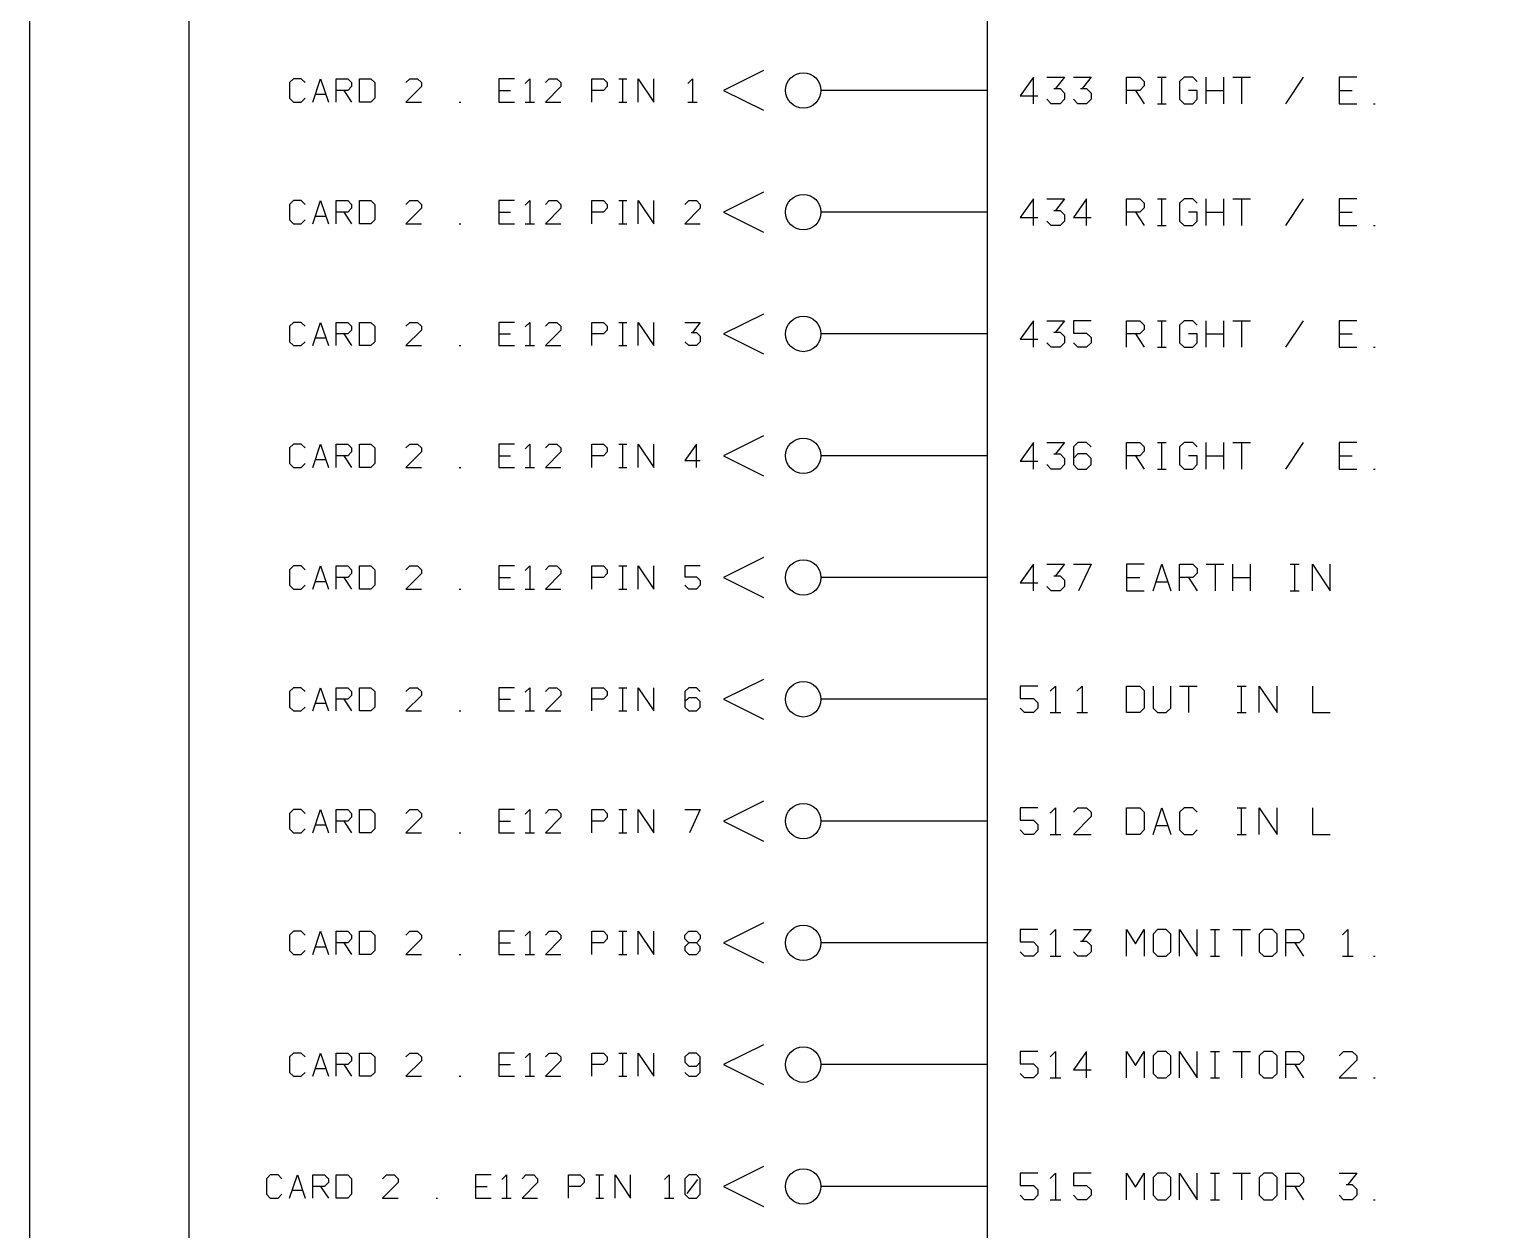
# Model space of a CAD drawing. Header units: millimetres. Extents: x 10 to 543, y 10 to 845.
# Drawn here: x 9.6 to 142.9, y 529.4 to 637.8 of the extents above; entities that cross this region are included whole.
import ezdxf

# ---------------------------------------------------------------- set-up
doc = ezdxf.new("R2010")
doc.units = ezdxf.units.MM
for name, color, linetype, lineweight in [('DEVICE', 7, 'CONTINUOUS', 25), ('GROUP', 6, 'CONTINUOUS', 25), ('LABEL', 8, 'CONTINUOUS', 25), ('POINT', 4, 'CONTINUOUS', 25), ('PORT_IN', 3, 'CONTINUOUS', 25), ('PORTAL', 2, 'CONTINUOUS', 25), ('SHEET', 7, 'CONTINUOUS', 25)]:
    doc.layers.add(name, color=color, linetype=linetype, lineweight=lineweight)

msp = doc.modelspace()

# ---------------------------------------------------------------- linework, layer by layer
at = {"layer": 'DEVICE'}
msp.add_lwpolyline([(96.1, 48.8), (456.1, 48.8), (456.1, 781.8), (96.1, 781.8)], close=True, dxfattribs=at)
at = {"layer": 'GROUP'}
msp.add_lwpolyline([(24, 24), (528.2, 24), (528.2, 800.4), (24, 800.4)], close=True, dxfattribs=at)
at = {"layer": 'LABEL'}
for points in [[(100.3, 631.1), (100.3, 633.5), (99.1, 631.82), (100.7, 631.82)], [(101.5, 633.5), (103.1, 633.5), (102.3, 632.46)], [(103.9, 633.5), (105.5, 633.5), (104.7, 632.46)], [(108.7, 631.1), (108.7, 633.5), (109.9, 633.5), (110.3, 633.1), (110.3, 632.7), (109.9, 632.3), (108.7, 632.3)], [(111.5, 633.5), (112.3, 633.5)], [(111.9, 631.1), (111.9, 633.5)], [(115.1, 633.1), (114.7, 633.5), (113.9, 633.5), (113.5, 633.1), (113.5, 631.5), (113.9, 631.1), (114.7, 631.1), (115.1, 631.5), (115.1, 632.3), (114.3, 632.3)], [(115.9, 631.1), (115.9, 633.5)], [(117.5, 631.1), (117.5, 633.5)], [(118.3, 633.5), (119.9, 633.5)], [(119.1, 633.5), (119.1, 631.1)], [(123.1, 631.1), (124.7, 633.5)], [(129.5, 633.5), (127.9, 633.5), (127.9, 631.1), (129.5, 631.1)], [(102.14, 632.46), (102.7, 632.46), (103.1, 632.06), (103.1, 631.5), (102.7, 631.1), (101.9, 631.1), (101.5, 631.5)], [(104.54, 632.46), (105.1, 632.46), (105.5, 632.06), (105.5, 631.5), (105.1, 631.1), (104.3, 631.1), (103.9, 631.5)], [(109.5, 632.3), (110.3, 631.1)], [(115.9, 632.3), (117.5, 632.3)], [(127.9, 632.3), (129.1, 632.3)], [(111.5, 631.1), (112.3, 631.1)], [(131.02, 631.1), (131.18, 631.1)], [(100.3, 620.1), (100.3, 622.5), (99.1, 620.82), (100.7, 620.82)], [(101.5, 622.5), (103.1, 622.5), (102.3, 621.46)], [(105.1, 620.1), (105.1, 622.5), (103.9, 620.82), (105.5, 620.82)], [(108.7, 620.1), (108.7, 622.5), (109.9, 622.5), (110.3, 622.1), (110.3, 621.7), (109.9, 621.3), (108.7, 621.3)], [(111.5, 622.5), (112.3, 622.5)], [(111.9, 620.1), (111.9, 622.5)], [(115.1, 622.1), (114.7, 622.5), (113.9, 622.5), (113.5, 622.1), (113.5, 620.5), (113.9, 620.1), (114.7, 620.1), (115.1, 620.5), (115.1, 621.3), (114.3, 621.3)], [(115.9, 620.1), (115.9, 622.5)], [(117.5, 620.1), (117.5, 622.5)], [(118.3, 622.5), (119.9, 622.5)], [(119.1, 622.5), (119.1, 620.1)], [(123.1, 620.1), (124.7, 622.5)], [(129.5, 622.5), (127.9, 622.5), (127.9, 620.1), (129.5, 620.1)], [(102.14, 621.46), (102.7, 621.46), (103.1, 621.06), (103.1, 620.5), (102.7, 620.1), (101.9, 620.1), (101.5, 620.5)], [(109.5, 621.3), (110.3, 620.1)], [(115.9, 621.3), (117.5, 621.3)], [(127.9, 621.3), (129.1, 621.3)], [(111.5, 620.1), (112.3, 620.1)], [(131.02, 620.1), (131.18, 620.1)], [(100.3, 609.1), (100.3, 611.5), (99.1, 609.82), (100.7, 609.82)], [(101.5, 611.5), (103.1, 611.5), (102.3, 610.46)], [(102.14, 610.46), (102.7, 610.46), (103.1, 610.06), (103.1, 609.5), (102.7, 609.1), (101.9, 609.1), (101.5, 609.5)], [(105.5, 611.5), (103.9, 611.5), (103.9, 610.38), (105.1, 610.38), (105.5, 609.98), (105.5, 609.5), (105.1, 609.1), (104.3, 609.1), (103.9, 609.5)], [(108.7, 609.1), (108.7, 611.5), (109.9, 611.5), (110.3, 611.1), (110.3, 610.7), (109.9, 610.3), (108.7, 610.3)], [(109.5, 610.3), (110.3, 609.1)], [(111.5, 611.5), (112.3, 611.5)], [(111.9, 609.1), (111.9, 611.5)], [(115.1, 611.1), (114.7, 611.5), (113.9, 611.5), (113.5, 611.1), (113.5, 609.5), (113.9, 609.1), (114.7, 609.1), (115.1, 609.5), (115.1, 610.3), (114.3, 610.3)], [(115.9, 609.1), (115.9, 611.5)], [(115.9, 610.3), (117.5, 610.3)], [(117.5, 609.1), (117.5, 611.5)], [(118.3, 611.5), (119.9, 611.5)], [(119.1, 611.5), (119.1, 609.1)], [(123.1, 609.1), (124.7, 611.5)], [(129.5, 611.5), (127.9, 611.5), (127.9, 609.1), (129.5, 609.1)], [(127.9, 610.3), (129.1, 610.3)], [(111.5, 609.1), (112.3, 609.1)], [(131.02, 609.1), (131.18, 609.1)], [(100.3, 598.1), (100.3, 600.5), (99.1, 598.82), (100.7, 598.82)], [(101.5, 600.5), (103.1, 600.5), (102.3, 599.46)], [(105.5, 600.1), (105.1, 600.5), (104.3, 600.5), (103.9, 600.1), (103.9, 598.5), (104.3, 598.1), (105.1, 598.1), (105.5, 598.5), (105.5, 599.06), (105.1, 599.46), (104.3, 599.46), (103.9, 599.06)], [(108.7, 598.1), (108.7, 600.5), (109.9, 600.5), (110.3, 600.1), (110.3, 599.7), (109.9, 599.3), (108.7, 599.3)], [(111.5, 600.5), (112.3, 600.5)], [(111.9, 598.1), (111.9, 600.5)], [(115.1, 600.1), (114.7, 600.5), (113.9, 600.5), (113.5, 600.1), (113.5, 598.5), (113.9, 598.1), (114.7, 598.1), (115.1, 598.5), (115.1, 599.3), (114.3, 599.3)], [(115.9, 598.1), (115.9, 600.5)], [(117.5, 598.1), (117.5, 600.5)], [(118.3, 600.5), (119.9, 600.5)], [(119.1, 600.5), (119.1, 598.1)], [(123.1, 598.1), (124.7, 600.5)], [(129.5, 600.5), (127.9, 600.5), (127.9, 598.1), (129.5, 598.1)], [(102.14, 599.46), (102.7, 599.46), (103.1, 599.06), (103.1, 598.5), (102.7, 598.1), (101.9, 598.1), (101.5, 598.5)], [(109.5, 599.3), (110.3, 598.1)], [(115.9, 599.3), (117.5, 599.3)], [(127.9, 599.3), (129.1, 599.3)], [(111.5, 598.1), (112.3, 598.1)], [(131.02, 598.1), (131.18, 598.1)], [(100.3, 587.1), (100.3, 589.5), (99.1, 587.82), (100.7, 587.82)], [(101.5, 589.5), (103.1, 589.5), (102.3, 588.46)], [(103.9, 589.5), (105.5, 589.5), (104.38, 587.1)], [(110.3, 589.5), (108.7, 589.5), (108.7, 587.1), (110.3, 587.1)], [(111.1, 587.1), (111.9, 589.5), (112.7, 587.1)], [(113.5, 587.1), (113.5, 589.5), (114.7, 589.5), (115.1, 589.1), (115.1, 588.7), (114.7, 588.3), (113.5, 588.3)], [(115.9, 589.5), (117.5, 589.5)], [(116.7, 589.5), (116.7, 587.1)], [(118.3, 587.1), (118.3, 589.5)], [(119.9, 587.1), (119.9, 589.5)], [(123.5, 589.5), (124.3, 589.5)], [(123.9, 587.1), (123.9, 589.5)], [(125.5, 587.1), (125.5, 589.5), (127.1, 587.1), (127.1, 589.5)], [(102.14, 588.46), (102.7, 588.46), (103.1, 588.06), (103.1, 587.5), (102.7, 587.1), (101.9, 587.1), (101.5, 587.5)], [(108.7, 588.3), (109.9, 588.3)], [(111.38, 587.9), (112.42, 587.9)], [(114.3, 588.3), (115.1, 587.1)], [(118.3, 588.3), (119.9, 588.3)], [(123.5, 587.1), (124.3, 587.1)], [(100.7, 578.5), (99.1, 578.5), (99.1, 577.38), (100.3, 577.38), (100.7, 576.98), (100.7, 576.5), (100.3, 576.1), (99.5, 576.1), (99.1, 576.5)], [(101.82, 578.02), (102.3, 578.5), (102.3, 576.1)], [(104.22, 578.02), (104.7, 578.5), (104.7, 576.1)], [(108.7, 576.1), (108.7, 578.5), (109.9, 578.5), (110.3, 578.1), (110.3, 576.5), (109.9, 576.1), (108.7, 576.1)], [(111.1, 578.5), (111.1, 576.5), (111.5, 576.1), (112.3, 576.1), (112.7, 576.5), (112.7, 578.5)], [(113.5, 578.5), (115.1, 578.5)], [(114.3, 578.5), (114.3, 576.1)], [(118.7, 578.5), (119.5, 578.5)], [(119.1, 576.1), (119.1, 578.5)], [(120.7, 576.1), (120.7, 578.5), (122.3, 576.1), (122.3, 578.5)], [(125.5, 578.5), (125.5, 576.1), (127.1, 576.1)], [(101.82, 576.1), (102.78, 576.1)], [(104.22, 576.1), (105.18, 576.1)], [(118.7, 576.1), (119.5, 576.1)], [(100.7, 567.5), (99.1, 567.5), (99.1, 566.38), (100.3, 566.38), (100.7, 565.98), (100.7, 565.5), (100.3, 565.1), (99.5, 565.1), (99.1, 565.5)], [(101.82, 567.02), (102.3, 567.5), (102.3, 565.1)], [(103.9, 567.1), (104.3, 567.5), (105.1, 567.5), (105.5, 567.1), (105.5, 566.7), (103.9, 565.1), (105.5, 565.1)], [(108.7, 565.1), (108.7, 567.5), (109.9, 567.5), (110.3, 567.1), (110.3, 565.5), (109.9, 565.1), (108.7, 565.1)], [(111.1, 565.1), (111.9, 567.5), (112.7, 565.1)], [(115.1, 567.1), (114.7, 567.5), (113.9, 567.5), (113.5, 567.1), (113.5, 565.5), (113.9, 565.1), (114.7, 565.1), (115.1, 565.5)], [(118.7, 567.5), (119.5, 567.5)], [(119.1, 565.1), (119.1, 567.5)], [(120.7, 565.1), (120.7, 567.5), (122.3, 565.1), (122.3, 567.5)], [(125.5, 567.5), (125.5, 565.1), (127.1, 565.1)], [(101.82, 565.1), (102.78, 565.1)], [(111.38, 565.9), (112.42, 565.9)], [(118.7, 565.1), (119.5, 565.1)], [(100.7, 556.5), (99.1, 556.5), (99.1, 555.38), (100.3, 555.38), (100.7, 554.98), (100.7, 554.5), (100.3, 554.1), (99.5, 554.1), (99.1, 554.5)], [(101.82, 556.02), (102.3, 556.5), (102.3, 554.1)], [(103.9, 556.5), (105.5, 556.5), (104.7, 555.46)], [(108.7, 554.1), (108.7, 556.5), (109.5, 555.22), (110.3, 556.5), (110.3, 554.1)], [(111.5, 554.1), (112.3, 554.1), (112.7, 554.5), (112.7, 556.1), (112.3, 556.5), (111.5, 556.5), (111.1, 556.1), (111.1, 554.5), (111.5, 554.1)], [(113.5, 554.1), (113.5, 556.5), (115.1, 554.1), (115.1, 556.5)], [(116.3, 556.5), (117.1, 556.5)], [(116.7, 554.1), (116.7, 556.5)], [(118.3, 556.5), (119.9, 556.5)], [(119.1, 556.5), (119.1, 554.1)], [(121.1, 554.1), (121.9, 554.1), (122.3, 554.5), (122.3, 556.1), (121.9, 556.5), (121.1, 556.5), (120.7, 556.1), (120.7, 554.5), (121.1, 554.1)], [(123.1, 554.1), (123.1, 556.5), (124.3, 556.5), (124.7, 556.1), (124.7, 555.7), (124.3, 555.3), (123.1, 555.3)], [(128.22, 556.02), (128.7, 556.5), (128.7, 554.1)], [(104.54, 555.46), (105.1, 555.46), (105.5, 555.06), (105.5, 554.5), (105.1, 554.1), (104.3, 554.1), (103.9, 554.5)], [(123.9, 555.3), (124.7, 554.1)], [(101.82, 554.1), (102.78, 554.1)], [(116.3, 554.1), (117.1, 554.1)], [(128.22, 554.1), (129.18, 554.1)], [(131.02, 554.1), (131.18, 554.1)], [(100.7, 545.5), (99.1, 545.5), (99.1, 544.38), (100.3, 544.38), (100.7, 543.98), (100.7, 543.5), (100.3, 543.1), (99.5, 543.1), (99.1, 543.5)], [(101.82, 545.02), (102.3, 545.5), (102.3, 543.1)], [(105.1, 543.1), (105.1, 545.5), (103.9, 543.82), (105.5, 543.82)], [(108.7, 543.1), (108.7, 545.5), (109.5, 544.22), (110.3, 545.5), (110.3, 543.1)], [(111.5, 543.1), (112.3, 543.1), (112.7, 543.5), (112.7, 545.1), (112.3, 545.5), (111.5, 545.5), (111.1, 545.1), (111.1, 543.5), (111.5, 543.1)], [(113.5, 543.1), (113.5, 545.5), (115.1, 543.1), (115.1, 545.5)], [(116.3, 545.5), (117.1, 545.5)], [(116.7, 543.1), (116.7, 545.5)], [(118.3, 545.5), (119.9, 545.5)], [(119.1, 545.5), (119.1, 543.1)], [(121.1, 543.1), (121.9, 543.1), (122.3, 543.5), (122.3, 545.1), (121.9, 545.5), (121.1, 545.5), (120.7, 545.1), (120.7, 543.5), (121.1, 543.1)], [(123.1, 543.1), (123.1, 545.5), (124.3, 545.5), (124.7, 545.1), (124.7, 544.7), (124.3, 544.3), (123.1, 544.3)], [(127.9, 545.1), (128.3, 545.5), (129.1, 545.5), (129.5, 545.1), (129.5, 544.7), (127.9, 543.1), (129.5, 543.1)], [(123.9, 544.3), (124.7, 543.1)], [(101.82, 543.1), (102.78, 543.1)], [(116.3, 543.1), (117.1, 543.1)], [(131.02, 543.1), (131.18, 543.1)], [(100.7, 534.5), (99.1, 534.5), (99.1, 533.38), (100.3, 533.38), (100.7, 532.98), (100.7, 532.5), (100.3, 532.1), (99.5, 532.1), (99.1, 532.5)], [(101.82, 534.02), (102.3, 534.5), (102.3, 532.1)], [(105.5, 534.5), (103.9, 534.5), (103.9, 533.38), (105.1, 533.38), (105.5, 532.98), (105.5, 532.5), (105.1, 532.1), (104.3, 532.1), (103.9, 532.5)], [(108.7, 532.1), (108.7, 534.5), (109.5, 533.22), (110.3, 534.5), (110.3, 532.1)], [(111.5, 532.1), (112.3, 532.1), (112.7, 532.5), (112.7, 534.1), (112.3, 534.5), (111.5, 534.5), (111.1, 534.1), (111.1, 532.5), (111.5, 532.1)], [(113.5, 532.1), (113.5, 534.5), (115.1, 532.1), (115.1, 534.5)], [(116.3, 534.5), (117.1, 534.5)], [(116.7, 532.1), (116.7, 534.5)], [(118.3, 534.5), (119.9, 534.5)], [(119.1, 534.5), (119.1, 532.1)], [(121.1, 532.1), (121.9, 532.1), (122.3, 532.5), (122.3, 534.1), (121.9, 534.5), (121.1, 534.5), (120.7, 534.1), (120.7, 532.5), (121.1, 532.1)], [(123.1, 532.1), (123.1, 534.5), (124.3, 534.5), (124.7, 534.1), (124.7, 533.7), (124.3, 533.3), (123.1, 533.3)], [(127.9, 534.5), (129.5, 534.5), (128.7, 533.46)], [(123.9, 533.3), (124.7, 532.1)], [(128.54, 533.46), (129.1, 533.46), (129.5, 533.06), (129.5, 532.5), (129.1, 532.1), (128.3, 532.1), (127.9, 532.5)], [(101.82, 532.1), (102.78, 532.1)], [(116.3, 532.1), (117.1, 532.1)], [(131.02, 532.1), (131.18, 532.1)]]:
    msp.add_lwpolyline(points, dxfattribs=at)
at = {"layer": 'POINT'}
for centre in [(79.5, 632.3), (79.5, 621.3), (79.5, 610.3), (79.5, 599.3), (79.5, 588.3), (79.5, 577.3), (79.5, 566.3), (79.5, 555.3), (79.5, 544.3), (79.5, 533.3)]:
    msp.add_circle(centre, 1.6, dxfattribs=at)
at = {"layer": 'PORT_IN'}
for p, q in [((96.1, 632.3), (81.1, 632.3)), ((96.1, 621.3), (81.1, 621.3)), ((96.1, 610.3), (81.1, 610.3)), ((96.1, 599.3), (81.1, 599.3)), ((96.1, 588.3), (81.1, 588.3)), ((96.1, 577.3), (81.1, 577.3)), ((96.1, 566.3), (81.1, 566.3)), ((96.1, 555.3), (81.1, 555.3)), ((96.1, 544.3), (81.1, 544.3)), ((96.1, 533.3), (81.1, 533.3))]:
    msp.add_line(p, q, dxfattribs=at)
at = {"layer": 'PORTAL'}
for points in [[(34.5, 633), (34.15, 633.35), (33.45, 633.35), (33.1, 633), (33.1, 631.6), (33.45, 631.25), (34.15, 631.25), (34.5, 631.6)], [(35.2, 631.25), (35.9, 633.35), (36.6, 631.25)], [(37.3, 631.25), (37.3, 633.35), (38.35, 633.35), (38.7, 633), (38.7, 632.65), (38.35, 632.3), (37.3, 632.3)], [(39.4, 631.25), (39.4, 633.35), (40.45, 633.35), (40.8, 633), (40.8, 631.6), (40.45, 631.25), (39.4, 631.25)], [(43.6, 633), (43.95, 633.35), (44.65, 633.35), (45, 633), (45, 632.65), (43.6, 631.25), (45, 631.25)], [(53.4, 633.35), (52, 633.35), (52, 631.25), (53.4, 631.25)], [(54.38, 632.93), (54.8, 633.35), (54.8, 631.25)], [(56.2, 633), (56.55, 633.35), (57.25, 633.35), (57.6, 633), (57.6, 632.65), (56.2, 631.25), (57.6, 631.25)], [(60.4, 631.25), (60.4, 633.35), (61.45, 633.35), (61.8, 633), (61.8, 632.65), (61.45, 632.3), (60.4, 632.3)], [(62.85, 633.35), (63.55, 633.35)], [(63.2, 631.25), (63.2, 633.35)], [(64.6, 631.25), (64.6, 633.35), (66, 631.25), (66, 633.35)], [(69.08, 632.93), (69.5, 633.35), (69.5, 631.25)], [(75.9, 634.1), (72.3, 632.3), (75.9, 630.5)], [(35.45, 631.95), (36.35, 631.95)], [(38, 632.3), (38.7, 631.25)], [(52, 632.3), (53.05, 632.3)], [(48.43, 631.25), (48.57, 631.25)], [(54.38, 631.25), (55.22, 631.25)], [(62.85, 631.25), (63.55, 631.25)], [(69.08, 631.25), (69.92, 631.25)], [(34.5, 622), (34.15, 622.35), (33.45, 622.35), (33.1, 622), (33.1, 620.6), (33.45, 620.25), (34.15, 620.25), (34.5, 620.6)], [(35.2, 620.25), (35.9, 622.35), (36.6, 620.25)], [(37.3, 620.25), (37.3, 622.35), (38.35, 622.35), (38.7, 622), (38.7, 621.65), (38.35, 621.3), (37.3, 621.3)], [(39.4, 620.25), (39.4, 622.35), (40.45, 622.35), (40.8, 622), (40.8, 620.6), (40.45, 620.25), (39.4, 620.25)], [(43.6, 622), (43.95, 622.35), (44.65, 622.35), (45, 622), (45, 621.65), (43.6, 620.25), (45, 620.25)], [(53.4, 622.35), (52, 622.35), (52, 620.25), (53.4, 620.25)], [(54.38, 621.93), (54.8, 622.35), (54.8, 620.25)], [(56.2, 622), (56.55, 622.35), (57.25, 622.35), (57.6, 622), (57.6, 621.65), (56.2, 620.25), (57.6, 620.25)], [(60.4, 620.25), (60.4, 622.35), (61.45, 622.35), (61.8, 622), (61.8, 621.65), (61.45, 621.3), (60.4, 621.3)], [(62.85, 622.35), (63.55, 622.35)], [(63.2, 620.25), (63.2, 622.35)], [(64.6, 620.25), (64.6, 622.35), (66, 620.25), (66, 622.35)], [(68.8, 622), (69.15, 622.35), (69.85, 622.35), (70.2, 622), (70.2, 621.65), (68.8, 620.25), (70.2, 620.25)], [(75.9, 623.1), (72.3, 621.3), (75.9, 619.5)], [(35.45, 620.95), (36.35, 620.95)], [(38, 621.3), (38.7, 620.25)], [(52, 621.3), (53.05, 621.3)], [(48.43, 620.25), (48.57, 620.25)], [(54.38, 620.25), (55.22, 620.25)], [(62.85, 620.25), (63.55, 620.25)], [(75.9, 612.1), (72.3, 610.3), (75.9, 608.5)], [(34.5, 611), (34.15, 611.35), (33.45, 611.35), (33.1, 611), (33.1, 609.6), (33.45, 609.25), (34.15, 609.25), (34.5, 609.6)], [(35.2, 609.25), (35.9, 611.35), (36.6, 609.25)], [(37.3, 609.25), (37.3, 611.35), (38.35, 611.35), (38.7, 611), (38.7, 610.65), (38.35, 610.3), (37.3, 610.3)], [(38, 610.3), (38.7, 609.25)], [(39.4, 609.25), (39.4, 611.35), (40.45, 611.35), (40.8, 611), (40.8, 609.6), (40.45, 609.25), (39.4, 609.25)], [(43.6, 611), (43.95, 611.35), (44.65, 611.35), (45, 611), (45, 610.65), (43.6, 609.25), (45, 609.25)], [(53.4, 611.35), (52, 611.35), (52, 609.25), (53.4, 609.25)], [(52, 610.3), (53.05, 610.3)], [(54.38, 610.93), (54.8, 611.35), (54.8, 609.25)], [(56.2, 611), (56.55, 611.35), (57.25, 611.35), (57.6, 611), (57.6, 610.65), (56.2, 609.25), (57.6, 609.25)], [(60.4, 609.25), (60.4, 611.35), (61.45, 611.35), (61.8, 611), (61.8, 610.65), (61.45, 610.3), (60.4, 610.3)], [(62.85, 611.35), (63.55, 611.35)], [(63.2, 609.25), (63.2, 611.35)], [(64.6, 609.25), (64.6, 611.35), (66, 609.25), (66, 611.35)], [(68.8, 611.35), (70.2, 611.35), (69.5, 610.44)], [(69.36, 610.44), (69.85, 610.44), (70.2, 610.09), (70.2, 609.6), (69.85, 609.25), (69.15, 609.25), (68.8, 609.6)], [(35.45, 609.95), (36.35, 609.95)], [(48.43, 609.25), (48.57, 609.25)], [(54.38, 609.25), (55.22, 609.25)], [(62.85, 609.25), (63.55, 609.25)], [(75.9, 601.1), (72.3, 599.3), (75.9, 597.5)], [(34.5, 600), (34.15, 600.35), (33.45, 600.35), (33.1, 600), (33.1, 598.6), (33.45, 598.25), (34.15, 598.25), (34.5, 598.6)], [(35.2, 598.25), (35.9, 600.35), (36.6, 598.25)], [(37.3, 598.25), (37.3, 600.35), (38.35, 600.35), (38.7, 600), (38.7, 599.65), (38.35, 599.3), (37.3, 599.3)], [(39.4, 598.25), (39.4, 600.35), (40.45, 600.35), (40.8, 600), (40.8, 598.6), (40.45, 598.25), (39.4, 598.25)], [(43.6, 600), (43.95, 600.35), (44.65, 600.35), (45, 600), (45, 599.65), (43.6, 598.25), (45, 598.25)], [(53.4, 600.35), (52, 600.35), (52, 598.25), (53.4, 598.25)], [(54.38, 599.93), (54.8, 600.35), (54.8, 598.25)], [(56.2, 600), (56.55, 600.35), (57.25, 600.35), (57.6, 600), (57.6, 599.65), (56.2, 598.25), (57.6, 598.25)], [(60.4, 598.25), (60.4, 600.35), (61.45, 600.35), (61.8, 600), (61.8, 599.65), (61.45, 599.3), (60.4, 599.3)], [(62.85, 600.35), (63.55, 600.35)], [(63.2, 598.25), (63.2, 600.35)], [(64.6, 598.25), (64.6, 600.35), (66, 598.25), (66, 600.35)], [(69.85, 598.25), (69.85, 600.35), (68.8, 598.88), (70.2, 598.88)], [(35.45, 598.95), (36.35, 598.95)], [(38, 599.3), (38.7, 598.25)], [(52, 599.3), (53.05, 599.3)], [(48.43, 598.25), (48.57, 598.25)], [(54.38, 598.25), (55.22, 598.25)], [(62.85, 598.25), (63.55, 598.25)], [(34.5, 589), (34.15, 589.35), (33.45, 589.35), (33.1, 589), (33.1, 587.6), (33.45, 587.25), (34.15, 587.25), (34.5, 587.6)], [(35.2, 587.25), (35.9, 589.35), (36.6, 587.25)], [(37.3, 587.25), (37.3, 589.35), (38.35, 589.35), (38.7, 589), (38.7, 588.65), (38.35, 588.3), (37.3, 588.3)], [(39.4, 587.25), (39.4, 589.35), (40.45, 589.35), (40.8, 589), (40.8, 587.6), (40.45, 587.25), (39.4, 587.25)], [(43.6, 589), (43.95, 589.35), (44.65, 589.35), (45, 589), (45, 588.65), (43.6, 587.25), (45, 587.25)], [(53.4, 589.35), (52, 589.35), (52, 587.25), (53.4, 587.25)], [(54.38, 588.93), (54.8, 589.35), (54.8, 587.25)], [(56.2, 589), (56.55, 589.35), (57.25, 589.35), (57.6, 589), (57.6, 588.65), (56.2, 587.25), (57.6, 587.25)], [(60.4, 587.25), (60.4, 589.35), (61.45, 589.35), (61.8, 589), (61.8, 588.65), (61.45, 588.3), (60.4, 588.3)], [(62.85, 589.35), (63.55, 589.35)], [(63.2, 587.25), (63.2, 589.35)], [(64.6, 587.25), (64.6, 589.35), (66, 587.25), (66, 589.35)], [(70.2, 589.35), (68.8, 589.35), (68.8, 588.37), (69.85, 588.37), (70.2, 588.02), (70.2, 587.6), (69.85, 587.25), (69.15, 587.25), (68.8, 587.6)], [(75.9, 590.1), (72.3, 588.3), (75.9, 586.5)], [(35.45, 587.95), (36.35, 587.95)], [(38, 588.3), (38.7, 587.25)], [(52, 588.3), (53.05, 588.3)], [(48.43, 587.25), (48.57, 587.25)], [(54.38, 587.25), (55.22, 587.25)], [(62.85, 587.25), (63.55, 587.25)], [(34.5, 578), (34.15, 578.35), (33.45, 578.35), (33.1, 578), (33.1, 576.6), (33.45, 576.25), (34.15, 576.25), (34.5, 576.6)], [(35.2, 576.25), (35.9, 578.35), (36.6, 576.25)], [(37.3, 576.25), (37.3, 578.35), (38.35, 578.35), (38.7, 578), (38.7, 577.65), (38.35, 577.3), (37.3, 577.3)], [(39.4, 576.25), (39.4, 578.35), (40.45, 578.35), (40.8, 578), (40.8, 576.6), (40.45, 576.25), (39.4, 576.25)], [(43.6, 578), (43.95, 578.35), (44.65, 578.35), (45, 578), (45, 577.65), (43.6, 576.25), (45, 576.25)], [(53.4, 578.35), (52, 578.35), (52, 576.25), (53.4, 576.25)], [(54.38, 577.93), (54.8, 578.35), (54.8, 576.25)], [(56.2, 578), (56.55, 578.35), (57.25, 578.35), (57.6, 578), (57.6, 577.65), (56.2, 576.25), (57.6, 576.25)], [(60.4, 576.25), (60.4, 578.35), (61.45, 578.35), (61.8, 578), (61.8, 577.65), (61.45, 577.3), (60.4, 577.3)], [(62.85, 578.35), (63.55, 578.35)], [(63.2, 576.25), (63.2, 578.35)], [(64.6, 576.25), (64.6, 578.35), (66, 576.25), (66, 578.35)], [(70.2, 578), (69.85, 578.35), (69.15, 578.35), (68.8, 578), (68.8, 576.6), (69.15, 576.25), (69.85, 576.25), (70.2, 576.6), (70.2, 577.09), (69.85, 577.44), (69.15, 577.44), (68.8, 577.09)], [(75.9, 579.1), (72.3, 577.3), (75.9, 575.5)], [(38, 577.3), (38.7, 576.25)], [(52, 577.3), (53.05, 577.3)], [(35.45, 576.95), (36.35, 576.95)], [(48.43, 576.25), (48.57, 576.25)], [(54.38, 576.25), (55.22, 576.25)], [(62.85, 576.25), (63.55, 576.25)], [(75.9, 568.1), (72.3, 566.3), (75.9, 564.5)], [(34.5, 567), (34.15, 567.35), (33.45, 567.35), (33.1, 567), (33.1, 565.6), (33.45, 565.25), (34.15, 565.25), (34.5, 565.6)], [(35.2, 565.25), (35.9, 567.35), (36.6, 565.25)], [(37.3, 565.25), (37.3, 567.35), (38.35, 567.35), (38.7, 567), (38.7, 566.65), (38.35, 566.3), (37.3, 566.3)], [(39.4, 565.25), (39.4, 567.35), (40.45, 567.35), (40.8, 567), (40.8, 565.6), (40.45, 565.25), (39.4, 565.25)], [(43.6, 567), (43.95, 567.35), (44.65, 567.35), (45, 567), (45, 566.65), (43.6, 565.25), (45, 565.25)], [(53.4, 567.35), (52, 567.35), (52, 565.25), (53.4, 565.25)], [(54.38, 566.93), (54.8, 567.35), (54.8, 565.25)], [(56.2, 567), (56.55, 567.35), (57.25, 567.35), (57.6, 567), (57.6, 566.65), (56.2, 565.25), (57.6, 565.25)], [(60.4, 565.25), (60.4, 567.35), (61.45, 567.35), (61.8, 567), (61.8, 566.65), (61.45, 566.3), (60.4, 566.3)], [(62.85, 567.35), (63.55, 567.35)], [(63.2, 565.25), (63.2, 567.35)], [(64.6, 565.25), (64.6, 567.35), (66, 565.25), (66, 567.35)], [(68.8, 567.35), (70.2, 567.35), (69.22, 565.25)], [(35.45, 565.95), (36.35, 565.95)], [(38, 566.3), (38.7, 565.25)], [(48.43, 565.25), (48.57, 565.25)], [(52, 566.3), (53.05, 566.3)], [(54.38, 565.25), (55.22, 565.25)], [(62.85, 565.25), (63.55, 565.25)], [(75.9, 557.1), (72.3, 555.3), (75.9, 553.5)], [(34.5, 556), (34.15, 556.35), (33.45, 556.35), (33.1, 556), (33.1, 554.6), (33.45, 554.25), (34.15, 554.25), (34.5, 554.6)], [(35.2, 554.25), (35.9, 556.35), (36.6, 554.25)], [(37.3, 554.25), (37.3, 556.35), (38.35, 556.35), (38.7, 556), (38.7, 555.65), (38.35, 555.3), (37.3, 555.3)], [(39.4, 554.25), (39.4, 556.35), (40.45, 556.35), (40.8, 556), (40.8, 554.6), (40.45, 554.25), (39.4, 554.25)], [(43.6, 556), (43.95, 556.35), (44.65, 556.35), (45, 556), (45, 555.65), (43.6, 554.25), (45, 554.25)], [(53.4, 556.35), (52, 556.35), (52, 554.25), (53.4, 554.25)], [(54.38, 555.93), (54.8, 556.35), (54.8, 554.25)], [(56.2, 556), (56.55, 556.35), (57.25, 556.35), (57.6, 556), (57.6, 555.65), (56.2, 554.25), (57.6, 554.25)], [(60.4, 554.25), (60.4, 556.35), (61.45, 556.35), (61.8, 556), (61.8, 555.65), (61.45, 555.3), (60.4, 555.3)], [(62.85, 556.35), (63.55, 556.35)], [(63.2, 554.25), (63.2, 556.35)], [(64.6, 554.25), (64.6, 556.35), (66, 554.25), (66, 556.35)], [(69.15, 555.3), (68.8, 555.65), (68.8, 556), (69.15, 556.35), (69.85, 556.35), (70.2, 556), (70.2, 555.65), (69.85, 555.3), (69.15, 555.3), (68.8, 554.95), (68.8, 554.6), (69.15, 554.25), (69.85, 554.25), (70.2, 554.6), (70.2, 554.95), (69.85, 555.3)], [(35.45, 554.95), (36.35, 554.95)], [(38, 555.3), (38.7, 554.25)], [(52, 555.3), (53.05, 555.3)], [(48.43, 554.25), (48.57, 554.25)], [(54.38, 554.25), (55.22, 554.25)], [(62.85, 554.25), (63.55, 554.25)], [(34.5, 545), (34.15, 545.35), (33.45, 545.35), (33.1, 545), (33.1, 543.6), (33.45, 543.25), (34.15, 543.25), (34.5, 543.6)], [(35.2, 543.25), (35.9, 545.35), (36.6, 543.25)], [(37.3, 543.25), (37.3, 545.35), (38.35, 545.35), (38.7, 545), (38.7, 544.65), (38.35, 544.3), (37.3, 544.3)], [(39.4, 543.25), (39.4, 545.35), (40.45, 545.35), (40.8, 545), (40.8, 543.6), (40.45, 543.25), (39.4, 543.25)], [(43.6, 545), (43.95, 545.35), (44.65, 545.35), (45, 545), (45, 544.65), (43.6, 543.25), (45, 543.25)], [(53.4, 545.35), (52, 545.35), (52, 543.25), (53.4, 543.25)], [(54.38, 544.93), (54.8, 545.35), (54.8, 543.25)], [(56.2, 545), (56.55, 545.35), (57.25, 545.35), (57.6, 545), (57.6, 544.65), (56.2, 543.25), (57.6, 543.25)], [(60.4, 543.25), (60.4, 545.35), (61.45, 545.35), (61.8, 545), (61.8, 544.65), (61.45, 544.3), (60.4, 544.3)], [(62.85, 545.35), (63.55, 545.35)], [(63.2, 543.25), (63.2, 545.35)], [(64.6, 543.25), (64.6, 545.35), (66, 543.25), (66, 545.35)], [(68.8, 543.6), (69.15, 543.25), (69.85, 543.25), (70.2, 543.6), (70.2, 545), (69.85, 545.35), (69.15, 545.35), (68.8, 545), (68.8, 544.51), (69.15, 544.16), (69.85, 544.16), (70.2, 544.51)], [(75.9, 546.1), (72.3, 544.3), (75.9, 542.5)], [(35.45, 543.95), (36.35, 543.95)], [(38, 544.3), (38.7, 543.25)], [(52, 544.3), (53.05, 544.3)], [(48.43, 543.25), (48.57, 543.25)], [(54.38, 543.25), (55.22, 543.25)], [(62.85, 543.25), (63.55, 543.25)], [(32.4, 534), (32.05, 534.35), (31.35, 534.35), (31, 534), (31, 532.6), (31.35, 532.25), (32.05, 532.25), (32.4, 532.6)], [(33.1, 532.25), (33.8, 534.35), (34.5, 532.25)], [(35.2, 532.25), (35.2, 534.35), (36.25, 534.35), (36.6, 534), (36.6, 533.65), (36.25, 533.3), (35.2, 533.3)], [(37.3, 532.25), (37.3, 534.35), (38.35, 534.35), (38.7, 534), (38.7, 532.6), (38.35, 532.25), (37.3, 532.25)], [(41.5, 534), (41.85, 534.35), (42.55, 534.35), (42.9, 534), (42.9, 533.65), (41.5, 532.25), (42.9, 532.25)], [(51.3, 534.35), (49.9, 534.35), (49.9, 532.25), (51.3, 532.25)], [(52.28, 533.93), (52.7, 534.35), (52.7, 532.25)], [(54.1, 534), (54.45, 534.35), (55.15, 534.35), (55.5, 534), (55.5, 533.65), (54.1, 532.25), (55.5, 532.25)], [(58.3, 532.25), (58.3, 534.35), (59.35, 534.35), (59.7, 534), (59.7, 533.65), (59.35, 533.3), (58.3, 533.3)], [(60.75, 534.35), (61.45, 534.35)], [(61.1, 532.25), (61.1, 534.35)], [(62.5, 532.25), (62.5, 534.35), (63.9, 532.25), (63.9, 534.35)], [(66.98, 533.93), (67.4, 534.35), (67.4, 532.25)], [(69.15, 532.25), (69.85, 532.25), (70.2, 532.6), (70.2, 534), (69.85, 534.35), (69.15, 534.35), (68.8, 534), (68.8, 532.6), (69.15, 532.25)], [(75.9, 535.1), (72.3, 533.3), (75.9, 531.5)], [(35.9, 533.3), (36.6, 532.25)], [(49.9, 533.3), (50.95, 533.3)], [(69.01, 532.67), (69.99, 533.93)], [(33.34, 532.95), (34.26, 532.95)], [(46.33, 532.25), (46.47, 532.25)], [(52.28, 532.25), (53.12, 532.25)], [(60.75, 532.25), (61.45, 532.25)], [(66.98, 532.25), (67.82, 532.25)]]:
    msp.add_lwpolyline(points, dxfattribs=at)
at = {"layer": 'SHEET'}
msp.add_lwpolyline([(9.6, 9.6), (542.6, 9.6), (542.6, 844.8), (9.6, 844.8)], close=True, dxfattribs=at)

doc.saveas('drawing.dxf')
